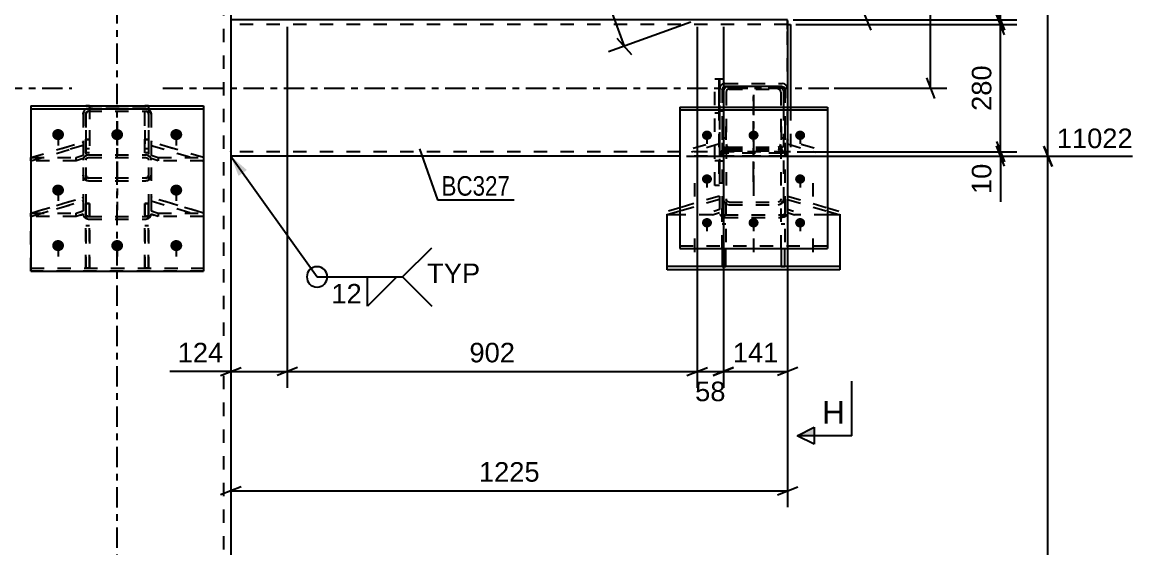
# Model space of a CAD drawing. Header units: millimetres. Extents: x -365 to 476, y -61 to 533.
# Drawn here: x -267.1 to -103.7, y 162.9 to 240 of the extents above; entities that cross this region are included whole.
import ezdxf

# ---------------------------------------------------------------- set-up
doc = ezdxf.new("R2010")
doc.units = ezdxf.units.MM
doc.linetypes.add('DXK_LINE_DOT2', pattern=[3.9198, 1.9599, -1.9599])
doc.linetypes.add('DXK_LINE_DOT3', pattern=[5.9187, 2.979, -0.9799, 0.9799, -0.9799])
doc.styles.add('Arial', font='arial.ttf', dxfattribs={"height": 0.2})
doc.styles.add('Arial Narrow', font='ARIALN.TTF', dxfattribs={"height": 0.2})

# ---------------------------------------------------------------- blocks, each defined once
blk = doc.blocks.new('Part-284858020-14437 - 14428')
at = {"color": 2, "linetype": 'Continuous'}
for p, q in [((-163.79, 230.52), (-163.48, 230.58)), ((-163.48, 230.58), (-156.28, 230.58)), ((-156.28, 230.58), (-155.97, 230.52)), ((-164.28, 229.73), (-164.22, 230.06)), ((-155.54, 230.06), (-155.48, 229.73)), ((-155.48, 229.73), (-155.48, 227.51))]:
    blk.add_line(p, q, dxfattribs=at)
at = {"color": 7, "linetype": 'DXK_LINE_DOT2'}
for p, q in [((-164.28, 229.73), (-164.28, 213.94)), ((-163.85, 229.89), (-163.88, 229.73)), ((-163.88, 229.73), (-163.88, 213.94)), ((-163.76, 230.03), (-163.85, 229.89)), ((-163.63, 230.12), (-163.76, 230.03)), ((-163.48, 230.16), (-163.63, 230.12)), ((-163.48, 230.16), (-156.28, 230.16)), ((-156.13, 230.12), (-156.28, 230.16)), ((-156, 230.03), (-156.13, 230.12)), ((-155.91, 229.89), (-156, 230.03)), ((-155.88, 229.73), (-155.91, 229.89)), ((-155.88, 229.73), (-155.88, 213.94)), ((-155.48, 227.51), (-155.48, 213.94)), ((-164.22, 221.74), (-164.28, 222.07)), ((-164.22, 221), (-164.28, 220.71)), ((-164.05, 221.24), (-164.22, 221)), ((-163.79, 221.4), (-164.05, 221.24)), ((-163.88, 222.07), (-163.85, 221.91)), ((-163.88, 220.71), (-163.85, 220.85)), ((-163.85, 221.91), (-163.76, 221.77)), ((-163.85, 220.85), (-163.76, 220.98)), ((-163.48, 221.46), (-163.79, 221.4)), ((-163.48, 221.22), (-163.79, 221.28)), ((-163.76, 221.77), (-163.63, 221.68)), ((-163.76, 220.98), (-163.63, 221.06)), ((-163.63, 221.68), (-163.48, 221.64)), ((-163.63, 221.06), (-163.48, 221.09)), ((-163.48, 221.64), (-156.28, 221.64)), ((-163.48, 221.46), (-156.28, 221.46)), ((-163.48, 221.22), (-156.28, 221.22)), ((-163.48, 221.09), (-156.28, 221.09)), ((-156.28, 221.64), (-156.13, 221.68)), ((-155.97, 221.4), (-156.28, 221.46)), ((-155.97, 221.28), (-156.28, 221.22)), ((-156.28, 221.09), (-156.13, 221.06)), ((-156.13, 221.68), (-156, 221.77)), ((-156.13, 221.06), (-156, 220.98)), ((-156, 221.77), (-155.91, 221.91)), ((-156, 220.98), (-155.91, 220.85)), ((-155.71, 221.24), (-155.97, 221.4)), ((-155.91, 221.91), (-155.88, 222.07)), ((-155.91, 220.85), (-155.88, 220.71)), ((-155.54, 221), (-155.71, 221.24)), ((-155.48, 222.07), (-155.54, 221.74)), ((-155.48, 220.71), (-155.54, 221)), ((-164.28, 213.94), (-164.22, 213.66)), ((-164.22, 213.66), (-164.05, 213.41)), ((-164.05, 213.41), (-163.79, 213.25)), ((-163.85, 213.8), (-163.88, 213.94)), ((-163.76, 213.68), (-163.85, 213.8)), ((-163.79, 213.25), (-163.48, 213.19)), ((-163.63, 213.6), (-163.76, 213.68)), ((-163.48, 213.57), (-163.63, 213.6)), ((-163.48, 213.57), (-156.28, 213.57)), ((-163.48, 213.19), (-156.28, 213.19)), ((-156.13, 213.6), (-156.28, 213.57)), ((-156.28, 213.19), (-155.97, 213.25)), ((-156, 213.68), (-156.13, 213.6)), ((-155.91, 213.8), (-156, 213.68)), ((-155.97, 213.25), (-155.71, 213.41)), ((-155.88, 213.94), (-155.91, 213.8)), ((-155.71, 213.41), (-155.54, 213.66)), ((-155.54, 213.66), (-155.48, 213.94))]:
    blk.add_line(p, q, dxfattribs=at)
at = {"color": 7, "linetype": 'DXK_LINE_DOT3'}
blk.add_line((-159.88, 229.32), (-159.88, 213.91), dxfattribs=at)
at = {"color": 2, "linetype": 'Continuous'}
for centre, start, end in [((-163.45, 229.76), 114.32, 159.2417), ((-156.32, 229.76), 20.7583, 65.68)]:
    blk.add_arc(centre, 0.827, start, end, dxfattribs=at)
at = {"color": 7, "linetype": 'DXK_LINE_DOT2'}
for centre, start, end in [((-163.45, 222.04), 200.7583, 245.68), ((-156.32, 222.04), 294.32, 339.2417)]:
    blk.add_arc(centre, 0.827, start, end, dxfattribs=at)
blk = doc.blocks.new('Part-284858020-14430 - 14428')
at = {"color": 2, "linetype": 'Continuous'}
for p, q in [((-154.88, 240.3), (-236.54, 240.3)), ((-236.54, 240.3), (-236.54, 220.3)), ((-154.88, 238.97), (-154.88, 240.3)), ((-154.88, 238.97), (-154.88, 227.51)), ((-170.71, 220.3), (-236.54, 220.3))]:
    blk.add_line(p, q, dxfattribs=at)
at = {"color": 7, "linetype": 'DXK_LINE_DOT2'}
for p, q in [((-154.88, 239.63), (-236.54, 239.63)), ((-154.88, 240.2), (-154.88, 238.97)), ((-154.88, 227.51), (-154.88, 220.3)), ((-236.54, 220.97), (-236.54, 221.02)), ((-154.88, 220.97), (-236.54, 220.97)), ((-154.88, 220.97), (-154.88, 221.02)), ((-154.88, 220.3), (-170.71, 220.3))]:
    blk.add_line(p, q, dxfattribs=at)
at = {"color": 7, "linetype": 'DXK_LINE_DOT3'}
blk.add_line((-246.54, 230.3), (-144.88, 230.3), dxfattribs=at)
blk = doc.blocks.new('Part-284858020-14435 - 14428')
at = {"color": 7, "linetype": 'DXK_LINE_DOT2'}
for p, q in [((-257.72, 227.27), (-257.41, 227.33)), ((-249.01, 227.33), (-257.41, 227.33)), ((-249.01, 227.33), (-248.71, 227.27)), ((-258.21, 226.48), (-258.15, 226.81)), ((-258.21, 226.48), (-258.21, 211.85)), ((-257.78, 226.64), (-257.81, 226.48)), ((-257.81, 226.48), (-257.81, 211.85)), ((-257.69, 226.78), (-257.78, 226.64)), ((-257.57, 226.87), (-257.69, 226.78)), ((-257.41, 226.91), (-257.57, 226.87)), ((-257.41, 226.91), (-249.01, 226.91)), ((-248.86, 226.87), (-249.01, 226.91)), ((-248.73, 226.78), (-248.86, 226.87)), ((-248.64, 226.64), (-248.73, 226.78)), ((-248.61, 226.48), (-248.64, 226.64)), ((-248.61, 226.48), (-248.61, 211.85)), ((-248.27, 226.81), (-248.21, 226.48)), ((-248.21, 226.48), (-248.21, 211.85)), ((-258.15, 220.03), (-258.21, 219.74)), ((-257.98, 220.27), (-258.15, 220.03)), ((-257.72, 220.43), (-257.98, 220.27)), ((-257.81, 219.74), (-257.78, 219.88)), ((-257.78, 219.88), (-257.69, 220)), ((-257.41, 220.49), (-257.72, 220.43)), ((-257.69, 220), (-257.57, 220.09)), ((-257.57, 220.09), (-257.41, 220.11)), ((-257.41, 220.49), (-249.01, 220.49)), ((-257.41, 220.11), (-249.01, 220.11)), ((-248.71, 220.43), (-249.01, 220.49)), ((-249.01, 220.11), (-248.86, 220.09)), ((-248.86, 220.09), (-248.73, 220)), ((-248.73, 220), (-248.64, 219.88)), ((-248.45, 220.27), (-248.71, 220.43)), ((-248.64, 219.88), (-248.61, 219.74)), ((-248.27, 220.03), (-248.45, 220.27)), ((-248.21, 219.74), (-248.27, 220.03)), ((-258.15, 217.22), (-258.21, 217.54)), ((-257.81, 217.54), (-257.78, 217.38)), ((-257.78, 217.38), (-257.69, 217.24)), ((-248.73, 217.24), (-248.64, 217.38)), ((-248.64, 217.38), (-248.61, 217.54)), ((-248.21, 217.54), (-248.27, 217.22)), ((-257.41, 216.69), (-257.72, 216.75)), ((-257.69, 217.24), (-257.57, 217.15)), ((-257.57, 217.15), (-257.41, 217.12)), ((-257.41, 217.12), (-249.01, 217.12)), ((-257.41, 216.69), (-249.01, 216.69)), ((-249.01, 217.12), (-248.86, 217.15)), ((-248.71, 216.75), (-249.01, 216.69)), ((-248.86, 217.15), (-248.73, 217.24)), ((-258.21, 211.85), (-258.15, 211.56)), ((-258.15, 211.56), (-257.98, 211.31)), ((-257.98, 211.31), (-257.72, 211.15)), ((-257.78, 211.7), (-257.81, 211.85)), ((-257.69, 211.58), (-257.78, 211.7)), ((-257.72, 211.15), (-257.41, 211.09)), ((-257.57, 211.5), (-257.69, 211.58)), ((-257.41, 211.47), (-257.57, 211.5)), ((-257.41, 211.47), (-249.01, 211.47)), ((-257.41, 211.09), (-249.01, 211.09)), ((-248.86, 211.5), (-249.01, 211.47)), ((-249.01, 211.09), (-248.71, 211.15)), ((-248.73, 211.58), (-248.86, 211.5)), ((-248.64, 211.7), (-248.73, 211.58)), ((-248.71, 211.15), (-248.45, 211.31)), ((-248.61, 211.85), (-248.64, 211.7)), ((-248.45, 211.31), (-248.27, 211.56)), ((-248.27, 211.56), (-248.21, 211.85))]:
    blk.add_line(p, q, dxfattribs=at)
at = {"color": 7, "linetype": 'DXK_LINE_DOT3'}
blk.add_line((-253.21, 225.43), (-253.21, 212.37), dxfattribs=at)
at = {"color": 7, "linetype": 'DXK_LINE_DOT2'}
for centre, start, end in [((-257.38, 226.51), 114.32, 159.2417), ((-249.05, 226.51), 20.7583, 65.68), ((-257.38, 217.51), 200.7583, 245.68), ((-249.05, 217.51), 294.32, 339.2417)]:
    blk.add_arc(centre, 0.827, start, end, dxfattribs=at)
blk = doc.blocks.new('Part-284858020-14448 - 14428')
at = {"color": 7, "linetype": 'DXK_LINE_DOT2'}
for p, q in [((-164.08, 230.97), (-164.39, 230.91)), ((-164.36, 230.42), (-164.23, 230.51)), ((-164.23, 230.51), (-164.08, 230.55)), ((-164.08, 230.97), (-155.68, 230.97)), ((-155.68, 230.55), (-164.08, 230.55)), ((-155.37, 230.91), (-155.68, 230.97)), ((-155.68, 230.55), (-155.53, 230.51)), ((-155.53, 230.51), (-155.4, 230.42)), ((-164.82, 230.45), (-164.88, 230.12)), ((-164.88, 230.12), (-164.88, 212.1)), ((-164.48, 230.12), (-164.45, 230.28)), ((-164.48, 230.12), (-164.48, 212.1)), ((-164.45, 230.28), (-164.36, 230.42)), ((-155.4, 230.42), (-155.31, 230.28)), ((-155.31, 230.28), (-155.28, 230.12)), ((-155.28, 230.12), (-155.28, 212.1)), ((-154.88, 230.12), (-154.94, 230.45)), ((-154.88, 230.12), (-154.88, 212.1)), ((-164.88, 221.18), (-164.82, 220.86)), ((-164.45, 221.02), (-164.48, 221.18)), ((-164.36, 220.88), (-164.45, 221.02)), ((-164.23, 220.79), (-164.36, 220.88)), ((-164.08, 220.76), (-164.23, 220.79)), ((-155.68, 220.76), (-164.08, 220.76)), ((-155.68, 220.76), (-155.53, 220.79)), ((-155.53, 220.79), (-155.48, 220.82)), ((-155.48, 220.82), (-155.4, 220.88)), ((-155.31, 221.02), (-155.4, 220.88)), ((-155.28, 221.18), (-155.31, 221.02)), ((-154.94, 220.86), (-154.88, 221.18)), ((-164.39, 220.4), (-164.08, 220.33)), ((-155.68, 220.33), (-164.08, 220.33)), ((-155.68, 220.33), (-155.37, 220.4)), ((-164.65, 211.54), (-164.82, 211.78)), ((-164.39, 211.37), (-164.65, 211.54)), ((-164.08, 211.31), (-164.39, 211.37)), ((-164.36, 211.8), (-164.23, 211.72)), ((-164.23, 211.72), (-164.08, 211.69)), ((-164.08, 211.69), (-155.68, 211.69)), ((-164.08, 211.31), (-155.68, 211.31)), ((-155.68, 211.69), (-155.53, 211.72)), ((-155.37, 211.37), (-155.68, 211.31)), ((-155.53, 211.72), (-155.4, 211.8)), ((-155.11, 211.54), (-155.37, 211.37)), ((-154.94, 211.78), (-155.11, 211.54))]:
    blk.add_line(p, q, dxfattribs=at)
at = {"color": 7, "linetype": 'DXK_LINE_DOT3'}
blk.add_line((-159.88, 216.57), (-159.88, 229.07), dxfattribs=at)
at = {"color": 7, "linetype": 'DXK_LINE_DOT2'}
for centre, start, end in [((-164.05, 230.15), 114.32, 159.2417), ((-155.72, 230.15), 20.7583, 65.68), ((-164.05, 221.15), 200.7583, 245.68), ((-155.72, 221.15), 294.32, 339.2417)]:
    blk.add_arc(centre, 0.827, start, end, dxfattribs=at)
blk = doc.blocks.new('Part-284858020-14451 - 14428')
at = {"color": 2, "linetype": 'Continuous'}
for p, q in [((-170.71, 227.51), (-149.05, 227.51)), ((-170.71, 227.51), (-170.71, 206.78)), ((-149.05, 227.51), (-149.05, 206.78)), ((-170.71, 227.14), (-149.05, 227.14)), ((-170.71, 206.78), (-149.05, 206.78))]:
    blk.add_line(p, q, dxfattribs=at)
at = {"color": 7, "linetype": 'DXK_LINE_DOT2'}
blk.add_line((-170.71, 207.15), (-149.05, 207.15), dxfattribs=at)
blk = doc.blocks.new('Part-284858020-14452 - 14428')
at = {"color": 2, "linetype": 'Continuous'}
for p, q in [((-172.55, 203.65), (-172.55, 211.8)), ((-147.21, 211.8), (-147.21, 203.65)), ((-147.21, 204.11), (-172.55, 204.11)), ((-147.21, 203.65), (-172.55, 203.65))]:
    blk.add_line(p, q, dxfattribs=at)
blk = doc.blocks.new('Part-284858020-14454 - 14428')
at = {"color": 7, "linetype": 'DXK_LINE_DOT2'}
for p, q in [((-257.41, 227.33), (-257.72, 227.27)), ((-257.41, 227.33), (-249.01, 227.33)), ((-248.71, 227.27), (-249.01, 227.33)), ((-258.15, 226.81), (-258.21, 226.48)), ((-258.21, 226.48), (-258.21, 212.1)), ((-257.81, 226.48), (-257.78, 226.64)), ((-257.81, 226.48), (-257.81, 212.1)), ((-257.78, 226.64), (-257.69, 226.78)), ((-257.69, 226.78), (-257.57, 226.87)), ((-257.57, 226.87), (-257.41, 226.91)), ((-257.41, 226.91), (-249.01, 226.91)), ((-249.01, 226.91), (-248.86, 226.87)), ((-248.86, 226.87), (-248.73, 226.78)), ((-248.73, 226.78), (-248.64, 226.64)), ((-248.64, 226.64), (-248.61, 226.48)), ((-248.61, 226.48), (-248.61, 212.1)), ((-248.21, 226.48), (-248.27, 226.81)), ((-248.21, 226.48), (-248.21, 212.1)), ((-258.21, 217.54), (-258.15, 217.22)), ((-257.78, 217.38), (-257.81, 217.54)), ((-257.69, 217.24), (-257.78, 217.38)), ((-248.64, 217.38), (-248.73, 217.24)), ((-248.61, 217.54), (-248.64, 217.38)), ((-248.27, 217.22), (-248.21, 217.54)), ((-257.72, 216.75), (-257.41, 216.69)), ((-257.57, 217.15), (-257.69, 217.24)), ((-257.41, 217.12), (-257.57, 217.15)), ((-257.41, 217.12), (-249.01, 217.12)), ((-257.41, 216.69), (-249.01, 216.69)), ((-248.86, 217.15), (-249.01, 217.12)), ((-249.01, 216.69), (-248.71, 216.75)), ((-248.73, 217.24), (-248.86, 217.15))]:
    blk.add_line(p, q, dxfattribs=at)
at = {"color": 7, "linetype": 'DXK_LINE_DOT3'}
blk.add_line((-253.21, 216.57), (-253.21, 225.43), dxfattribs=at)
at = {"color": 7, "linetype": 'DXK_LINE_DOT2'}
for centre, start, end in [((-257.38, 226.51), 114.32, 159.2417), ((-249.05, 226.51), 20.7583, 65.68), ((-257.38, 217.51), 200.7583, 245.68), ((-249.05, 217.51), 294.32, 339.2417)]:
    blk.add_arc(centre, 0.827, start, end, dxfattribs=at)
blk = doc.blocks.new('Part-284858020-14457 - 14428')
at = {"color": 2, "linetype": 'Continuous'}
for p, q in [((-265.88, 227.7), (-240.55, 227.7)), ((-265.88, 227.7), (-265.88, 203.43)), ((-265.88, 227.24), (-240.55, 227.24)), ((-240.55, 227.7), (-240.55, 203.43)), ((-265.88, 203.43), (-240.55, 203.43))]:
    blk.add_line(p, q, dxfattribs=at)
at = {"color": 7, "linetype": 'DXK_LINE_DOT2'}
blk.add_line((-265.88, 203.89), (-240.55, 203.89), dxfattribs=at)
blk = doc.blocks.new('Part-284858020-14458 - 14428')
at = {"color": 7, "linetype": 'DXK_LINE_DOT2'}
for p, q in [((-265.88, 203.43), (-265.88, 209.93)), ((-240.55, 209.93), (-240.55, 203.43)), ((-265.88, 203.89), (-240.55, 203.89)), ((-240.55, 203.43), (-265.88, 203.43))]:
    blk.add_line(p, q, dxfattribs=at)
blk = doc.blocks.new('Part-284858020-14463 - 14428')
at = {"color": 7, "linetype": 'DXK_LINE_DOT2'}
for p, q in [((-165.55, 216.03), (-165.55, 231.68)), ((-165.55, 231.68), (-164.88, 231.68)), ((-164.88, 231.68), (-164.88, 216.03)), ((-165.55, 226.68), (-164.88, 226.68)), ((-164.88, 219.62), (-165.55, 219.62)), ((-164.88, 216.03), (-165.55, 216.03))]:
    blk.add_line(p, q, dxfattribs=at)
blk = doc.blocks.new('Part-284858020-14464 - 14428')
at = {"color": 2, "linetype": 'Continuous'}
for p, q in [((-164.95, 231.68), (-164.28, 231.68)), ((-164.95, 231.68), (-164.95, 227.51)), ((-164.28, 231.68), (-164.28, 227.51))]:
    blk.add_line(p, q, dxfattribs=at)
at = {"color": 7, "linetype": 'DXK_LINE_DOT2'}
for p, q in [((-164.95, 227.51), (-164.95, 216.34)), ((-164.28, 227.51), (-164.28, 216.34)), ((-164.95, 226.99), (-164.28, 226.99)), ((-164.95, 219.62), (-164.28, 219.62)), ((-164.28, 216.34), (-164.95, 216.34))]:
    blk.add_line(p, q, dxfattribs=at)
blk = doc.blocks.new('Part-284858020-14466 - 14428')
at = {"color": 2, "linetype": 'Continuous'}
for p, q in [((-301.54, 240.3), (-300.54, 240.3)), ((-293.54, 240.3), (-269.88, 240.3)), ((-301.54, 220.3), (-300.54, 220.3)), ((-293.54, 220.3), (-269.88, 220.3))]:
    blk.add_line(p, q, dxfattribs=at)
at = {"color": 7, "linetype": 'DXK_LINE_DOT2'}
for p, q in [((-301.54, 240.3), (-301.54, 220.3)), ((-300.54, 240.3), (-293.54, 240.3)), ((-269.88, 220.3), (-269.88, 240.3)), ((-269.88, 240.3), (-269.88, 240.3)), ((-269.88, 240.3), (-269.88, 240.3)), ((-301.54, 239.63), (-269.88, 239.63)), ((-301.54, 220.97), (-269.88, 220.97)), ((-300.54, 220.3), (-293.54, 220.3)), ((-269.88, 220.3), (-269.88, 220.3)), ((-269.88, 220.3), (-269.88, 220.3))]:
    blk.add_line(p, q, dxfattribs=at)
at = {"color": 7, "linetype": 'DXK_LINE_DOT3'}
blk.add_line((-311.54, 230.3), (-259.88, 230.3), dxfattribs=at)
blk = doc.blocks.new('Part-284858020-14497 - 14428')
at = {"color": 2, "linetype": 'Continuous'}
for p, q in [((-154.88, 239.63), (-154.48, 239.63)), ((-154.48, 239.63), (-154.48, 227.51))]:
    blk.add_line(p, q, dxfattribs=at)
at = {"color": 7, "linetype": 'DXK_LINE_DOT2'}
for p, q in [((-154.88, 220.97), (-154.88, 239.63)), ((-154.48, 227.51), (-154.48, 220.97)), ((-154.48, 220.97), (-154.88, 220.97))]:
    blk.add_line(p, q, dxfattribs=at)
blk = doc.blocks.new('Part-284858020-14499 - 14428')
at = {"color": 7, "linetype": 'DXK_LINE_DOT3'}
blk.add_line((-253.21, 109.57), (-253.21, 464.61), dxfattribs=at)
at = {"color": 7, "linetype": 'DXK_LINE_DOT2'}
blk.add_line((-237.61, 454.61), (-237.61, 109.57), dxfattribs=at)
at = {"color": 2, "linetype": 'Continuous'}
blk.add_line((-236.55, 454.61), (-236.55, 109.57), dxfattribs=at)
blk = doc.blocks.new('Part-284858020-14500 - 14428')
at = {"color": 7, "linetype": 'DXK_LINE_DOT2'}
for p, q in [((-164.88, 214.47), (-170.71, 212.74)), ((-164.88, 214.47), (-164.88, 212.03)), ((-164.88, 213.97), (-170.71, 212.24)), ((-165.73, 212.24), (-164.88, 212.53)), ((-165.88, 211.69), (-170.71, 211.69)), ((-165.88, 211.69), (-164.88, 212.03)), ((-165.88, 211.69), (-165.88, 211.8))]:
    blk.add_line(p, q, dxfattribs=at)
at = {"color": 2, "linetype": 'Continuous'}
for p, q in [((-170.71, 212.74), (-172.37, 212.24)), ((-170.71, 212.24), (-172.55, 211.69)), ((-172.55, 211.69), (-172.55, 211.8)), ((-170.71, 211.69), (-172.55, 211.69))]:
    blk.add_line(p, q, dxfattribs=at)
blk = doc.blocks.new('Part-284858020-14501 - 14428')
at = {"color": 7, "linetype": 'DXK_LINE_DOT2'}
for p, q in [((-168.75, 221.47), (-164.88, 222.62)), ((-164.88, 222.62), (-164.88, 220.9)), ((-164.88, 222.11), (-168.97, 220.9))]:
    blk.add_line(p, q, dxfattribs=at)
blk = doc.blocks.new('Part-284858020-14502 - 14428')
at = {"color": 7, "linetype": 'DXK_LINE_DOT2'}
for p, q in [((-154.88, 212.03), (-154.88, 214.47)), ((-154.88, 214.47), (-149.05, 212.74)), ((-154.88, 213.97), (-149.05, 212.24)), ((-154.88, 212.53), (-154.03, 212.24)), ((-154.88, 212.03), (-153.88, 211.69)), ((-153.88, 211.69), (-153.88, 211.8)), ((-149.05, 211.69), (-153.88, 211.69))]:
    blk.add_line(p, q, dxfattribs=at)
at = {"color": 2, "linetype": 'Continuous'}
for p, q in [((-149.05, 212.74), (-147.39, 212.24)), ((-149.05, 212.24), (-147.21, 211.69)), ((-147.21, 211.69), (-149.05, 211.69)), ((-147.21, 211.69), (-147.21, 211.8))]:
    blk.add_line(p, q, dxfattribs=at)
blk = doc.blocks.new('Part-284858020-14503 - 14428')
at = {"color": 7, "linetype": 'DXK_LINE_DOT2'}
for p, q in [((-151.01, 221.47), (-154.88, 222.62)), ((-154.88, 222.62), (-154.88, 220.9)), ((-154.88, 222.11), (-150.79, 220.9))]:
    blk.add_line(p, q, dxfattribs=at)
blk = doc.blocks.new('Part-284858020-14504 - 14428')
at = {"color": 7, "linetype": 'DXK_LINE_DOT2'}
for p, q in [((-164.48, 206.78), (-164.48, 213.59)), ((-164.48, 213.59), (-163.95, 213.59)), ((-163.95, 213.59), (-163.95, 206.78)), ((-164.48, 211.66), (-163.95, 211.66)), ((-164.48, 210.38), (-163.95, 210.38))]:
    blk.add_line(p, q, dxfattribs=at)
at = {"color": 2, "linetype": 'Continuous'}
for p, q in [((-164.48, 206.78), (-164.48, 204.11)), ((-163.95, 204.11), (-163.95, 206.78)), ((-164.48, 204.11), (-163.95, 204.11))]:
    blk.add_line(p, q, dxfattribs=at)
blk = doc.blocks.new('Part-284858020-14505 - 14428')
at = {"color": 7, "linetype": 'DXK_LINE_DOT2'}
for p, q in [((-155.81, 206.78), (-155.81, 213.59)), ((-155.81, 213.59), (-155.28, 213.59)), ((-155.28, 213.59), (-155.28, 206.78)), ((-155.81, 211.66), (-155.28, 211.66)), ((-155.81, 210.38), (-155.28, 210.38))]:
    blk.add_line(p, q, dxfattribs=at)
at = {"color": 2, "linetype": 'Continuous'}
for p, q in [((-155.81, 206.78), (-155.81, 204.11)), ((-155.28, 204.11), (-155.28, 206.78)), ((-155.81, 204.11), (-155.28, 204.11))]:
    blk.add_line(p, q, dxfattribs=at)
blk = doc.blocks.new('Part-284858020-14506 - 14428')
at = {"color": 7, "linetype": 'DXK_LINE_DOT2'}
for p, q in [((-164.48, 224.67), (-164.48, 221.89)), ((-163.95, 224.67), (-163.95, 221.89)), ((-164.48, 222.99), (-163.95, 222.99))]:
    blk.add_line(p, q, dxfattribs=at)
blk = doc.blocks.new('Part-284858020-14507 - 14428')
at = {"color": 7, "linetype": 'DXK_LINE_DOT2'}
for p, q in [((-155.81, 224.67), (-155.81, 221.89)), ((-155.28, 224.67), (-155.28, 221.89)), ((-155.81, 222.99), (-155.28, 222.99))]:
    blk.add_line(p, q, dxfattribs=at)
blk = doc.blocks.new('Part-284858020-14524 - 14428')
at = {"color": 7, "linetype": 'DXK_LINE_DOT2'}
for p, q in [((-264.97, 212.24), (-258.21, 214.25)), ((-258.21, 214.25), (-258.21, 211.81)), ((-265.19, 211.67), (-258.21, 213.75)), ((-258.61, 211.67), (-258.21, 211.81)), ((-258.42, 212.24), (-258.21, 212.31))]:
    blk.add_line(p, q, dxfattribs=at)
blk = doc.blocks.new('Part-284858020-14525 - 14428')
at = {"color": 7, "linetype": 'DXK_LINE_DOT2'}
for p, q in [((-261.34, 221.46), (-258.21, 222.39)), ((-258.21, 222.39), (-258.21, 220.9)), ((-258.21, 221.89), (-261.56, 220.9))]:
    blk.add_line(p, q, dxfattribs=at)
blk = doc.blocks.new('Part-284858020-14526 - 14428')
at = {"color": 7, "linetype": 'DXK_LINE_DOT2'}
for p, q in [((-248.21, 214.25), (-248.21, 211.81)), ((-241.46, 212.24), (-248.21, 214.25)), ((-248.21, 213.75), (-241.23, 211.67)), ((-248.21, 212.31), (-248, 212.24)), ((-248.21, 211.81), (-247.81, 211.67))]:
    blk.add_line(p, q, dxfattribs=at)
blk = doc.blocks.new('Part-284858020-14527 - 14428')
at = {"color": 7, "linetype": 'DXK_LINE_DOT2'}
for p, q in [((-245.08, 221.46), (-248.21, 222.39)), ((-248.21, 222.39), (-248.21, 220.9)), ((-248.21, 221.89), (-244.86, 220.9))]:
    blk.add_line(p, q, dxfattribs=at)
blk = doc.blocks.new('Part-284858020-14528 - 14428')
at = {"color": 7, "linetype": 'DXK_LINE_DOT2'}
for p, q in [((-257.81, 203.89), (-257.81, 213.37)), ((-257.81, 213.37), (-257.28, 213.37)), ((-257.28, 213.37), (-257.28, 203.89)), ((-257.81, 211.44), (-257.28, 211.44)), ((-257.28, 203.89), (-257.81, 203.89))]:
    blk.add_line(p, q, dxfattribs=at)
blk = doc.blocks.new('Part-284858020-14529 - 14428')
at = {"color": 7, "linetype": 'DXK_LINE_DOT2'}
for p, q in [((-249.15, 203.89), (-249.15, 213.37)), ((-249.15, 213.37), (-248.61, 213.37)), ((-248.61, 213.37), (-248.61, 203.89)), ((-249.15, 211.44), (-248.61, 211.44)), ((-248.61, 203.89), (-249.15, 203.89))]:
    blk.add_line(p, q, dxfattribs=at)
blk = doc.blocks.new('Part-284858020-14530 - 14428')
at = {"color": 7, "linetype": 'DXK_LINE_DOT2'}
for p, q in [((-257.81, 224.11), (-257.81, 221.89)), ((-257.28, 224.11), (-257.28, 221.89)), ((-257.28, 222.77), (-257.81, 222.77))]:
    blk.add_line(p, q, dxfattribs=at)
blk = doc.blocks.new('Part-284858020-14531 - 14428')
at = {"color": 7, "linetype": 'DXK_LINE_DOT2'}
for p, q in [((-249.15, 224.11), (-249.15, 221.89)), ((-248.61, 224.11), (-248.61, 221.89)), ((-248.61, 222.77), (-249.15, 222.77))]:
    blk.add_line(p, q, dxfattribs=at)
blk = doc.blocks.new('Part-284858020-14532 - 14428')
at = {"color": 7, "linetype": 'DXK_LINE_DOT2'}
for p, q in [((-265.88, 220.11), (-258.21, 222.39)), ((-258.21, 222.39), (-258.21, 219.96)), ((-265.88, 219.61), (-258.21, 221.89)), ((-265.88, 219.61), (-265.88, 220.11)), ((-265.88, 220.11), (-259.21, 220.11)), ((-259.21, 219.61), (-265.88, 219.61)), ((-259.21, 220.11), (-258.21, 220.46)), ((-259.21, 219.61), (-259.21, 220.11)), ((-258.21, 219.96), (-259.21, 219.61))]:
    blk.add_line(p, q, dxfattribs=at)
blk = doc.blocks.new('Part-284858020-14533 - 14428')
at = {"color": 7, "linetype": 'DXK_LINE_DOT2'}
for p, q in [((-265.88, 211.97), (-258.21, 214.25)), ((-258.21, 214.25), (-258.21, 211.81)), ((-265.88, 211.47), (-258.21, 213.75)), ((-265.88, 211.47), (-265.88, 211.97)), ((-265.88, 211.97), (-259.21, 211.97)), ((-259.21, 211.47), (-265.88, 211.47)), ((-259.21, 211.97), (-258.21, 212.31)), ((-259.21, 211.47), (-259.21, 211.97)), ((-258.21, 211.81), (-259.21, 211.47))]:
    blk.add_line(p, q, dxfattribs=at)
blk = doc.blocks.new('Part-284858020-14534 - 14428')
at = {"color": 7, "linetype": 'DXK_LINE_DOT2'}
for p, q in [((-248.21, 222.39), (-248.21, 219.96)), ((-240.55, 220.11), (-248.21, 222.39)), ((-248.21, 221.89), (-240.55, 219.61)), ((-248.21, 220.46), (-247.21, 220.11)), ((-247.21, 219.61), (-248.21, 219.96)), ((-247.21, 220.11), (-240.55, 220.11)), ((-247.21, 220.11), (-247.21, 219.61)), ((-240.55, 219.61), (-247.21, 219.61)), ((-240.55, 220.11), (-240.55, 219.61))]:
    blk.add_line(p, q, dxfattribs=at)
blk = doc.blocks.new('Part-284858020-14535 - 14428')
at = {"color": 7, "linetype": 'DXK_LINE_DOT2'}
for p, q in [((-248.21, 214.25), (-248.21, 211.81)), ((-240.55, 211.97), (-248.21, 214.25)), ((-248.21, 213.75), (-240.55, 211.47)), ((-248.21, 212.31), (-247.21, 211.97)), ((-247.21, 211.47), (-248.21, 211.81)), ((-247.21, 211.97), (-240.55, 211.97)), ((-247.21, 211.97), (-247.21, 211.47)), ((-240.55, 211.47), (-247.21, 211.47)), ((-240.55, 211.97), (-240.55, 211.47))]:
    blk.add_line(p, q, dxfattribs=at)
blk = doc.blocks.new('Part-284858020-14536 - 14428')
at = {"color": 2, "linetype": 'Continuous'}
blk.add_line((-257.28, 227.69), (-257.81, 227.69), dxfattribs=at)
at = {"color": 7, "linetype": 'DXK_LINE_DOT2'}
for p, q in [((-257.81, 220.83), (-257.81, 227.69)), ((-257.28, 227.69), (-257.28, 220.83)), ((-257.81, 222.77), (-257.28, 222.77)), ((-257.81, 221.43), (-257.28, 221.43)), ((-257.28, 220.83), (-257.81, 220.83))]:
    blk.add_line(p, q, dxfattribs=at)
blk = doc.blocks.new('Part-284858020-14537 - 14428')
at = {"color": 2, "linetype": 'Continuous'}
blk.add_line((-248.61, 227.69), (-249.15, 227.69), dxfattribs=at)
at = {"color": 7, "linetype": 'DXK_LINE_DOT2'}
for p, q in [((-249.15, 220.83), (-249.15, 227.69)), ((-248.61, 227.69), (-248.61, 220.83)), ((-249.15, 222.77), (-248.61, 222.77)), ((-249.15, 221.43), (-248.61, 221.43)), ((-248.61, 220.83), (-249.15, 220.83))]:
    blk.add_line(p, q, dxfattribs=at)
blk = doc.blocks.new('Part-284858020-14538 - 14428')
at = {"color": 7, "linetype": 'DXK_LINE_DOT2'}
for p, q in [((-257.81, 213.37), (-257.81, 203.89)), ((-257.28, 213.37), (-257.81, 213.37)), ((-257.28, 203.89), (-257.28, 213.37)), ((-257.81, 211.44), (-257.28, 211.44)), ((-257.81, 210.15), (-257.28, 210.15)), ((-257.28, 203.89), (-257.81, 203.89))]:
    blk.add_line(p, q, dxfattribs=at)
blk = doc.blocks.new('Part-284858020-14539 - 14428')
at = {"color": 7, "linetype": 'DXK_LINE_DOT2'}
for p, q in [((-249.15, 213.37), (-249.15, 203.89)), ((-248.61, 213.37), (-249.15, 213.37)), ((-248.61, 203.89), (-248.61, 213.37)), ((-249.15, 211.44), (-248.61, 211.44)), ((-249.15, 210.15), (-248.61, 210.15)), ((-248.61, 203.89), (-249.15, 203.89))]:
    blk.add_line(p, q, dxfattribs=at)
blk = doc.blocks.new('Bolt-284858020-14544 - 14428')
at = {"linetype": 'Continuous'}
for points in [[(-166.71, 224.07), (-166.56, 224.06), (-166.42, 224.01), (-166.28, 223.94), (-166.17, 223.84), (-166.08, 223.73), (-166.02, 223.6), (-165.98, 223.46), (-165.98, 223.31), (-166.02, 223.17), (-166.08, 223.04), (-166.17, 222.92), (-166.28, 222.83), (-166.42, 222.75), (-166.56, 222.71), (-166.71, 222.69), (-166.87, 222.71), (-167.01, 222.75), (-167.14, 222.83), (-167.26, 222.92), (-167.35, 223.04), (-167.41, 223.17), (-167.44, 223.31), (-167.44, 223.46), (-167.41, 223.6), (-167.35, 223.73), (-167.26, 223.84), (-167.14, 223.94), (-167.01, 224.01), (-166.87, 224.06)], [(-159.88, 224.07), (-159.73, 224.06), (-159.58, 224.01), (-159.45, 223.94), (-159.34, 223.84), (-159.25, 223.73), (-159.18, 223.6), (-159.15, 223.46), (-159.15, 223.31), (-159.18, 223.17), (-159.25, 223.04), (-159.34, 222.92), (-159.45, 222.83), (-159.58, 222.75), (-159.73, 222.71), (-159.88, 222.69), (-160.03, 222.71), (-160.18, 222.75), (-160.31, 222.83), (-160.43, 222.92), (-160.52, 223.04), (-160.58, 223.17), (-160.61, 223.31), (-160.61, 223.46), (-160.58, 223.6), (-160.52, 223.73), (-160.43, 223.84), (-160.31, 223.94), (-160.18, 224.01), (-160.03, 224.06)], [(-153.05, 224.07), (-152.89, 224.06), (-152.75, 224.01), (-152.62, 223.94), (-152.5, 223.84), (-152.41, 223.73), (-152.35, 223.6), (-152.32, 223.46), (-152.32, 223.31), (-152.35, 223.17), (-152.41, 223.04), (-152.5, 222.92), (-152.62, 222.83), (-152.75, 222.75), (-152.89, 222.71), (-153.05, 222.69), (-153.2, 222.71), (-153.35, 222.75), (-153.48, 222.83), (-153.59, 222.92), (-153.68, 223.04), (-153.74, 223.17), (-153.78, 223.31), (-153.78, 223.46), (-153.74, 223.6), (-153.68, 223.73), (-153.59, 223.84), (-153.48, 223.94), (-153.35, 224.01), (-153.2, 224.06)], [(-166.71, 217.65), (-166.56, 217.64), (-166.42, 217.59), (-166.28, 217.52), (-166.17, 217.42), (-166.08, 217.31), (-166.02, 217.18), (-165.98, 217.03), (-165.98, 216.89), (-166.02, 216.75), (-166.08, 216.62), (-166.17, 216.5), (-166.28, 216.4), (-166.42, 216.33), (-166.56, 216.29), (-166.71, 216.27), (-166.87, 216.29), (-167.01, 216.33), (-167.14, 216.4), (-167.26, 216.5), (-167.35, 216.62), (-167.41, 216.75), (-167.44, 216.89), (-167.44, 217.03), (-167.41, 217.18), (-167.35, 217.31), (-167.26, 217.42), (-167.14, 217.52), (-167.01, 217.59), (-166.87, 217.64)], [(-153.05, 217.65), (-152.89, 217.64), (-152.75, 217.59), (-152.62, 217.52), (-152.5, 217.42), (-152.41, 217.31), (-152.35, 217.18), (-152.32, 217.03), (-152.32, 216.89), (-152.35, 216.75), (-152.41, 216.62), (-152.5, 216.5), (-152.62, 216.4), (-152.75, 216.33), (-152.89, 216.29), (-153.05, 216.27), (-153.2, 216.29), (-153.35, 216.33), (-153.48, 216.4), (-153.59, 216.5), (-153.68, 216.62), (-153.74, 216.75), (-153.78, 216.89), (-153.78, 217.03), (-153.74, 217.18), (-153.68, 217.31), (-153.59, 217.42), (-153.48, 217.52), (-153.35, 217.59), (-153.2, 217.64)], [(-166.71, 211.23), (-166.56, 211.22), (-166.42, 211.17), (-166.28, 211.1), (-166.17, 211), (-166.08, 210.89), (-166.02, 210.75), (-165.98, 210.61), (-165.98, 210.47), (-166.02, 210.33), (-166.08, 210.2), (-166.17, 210.08), (-166.28, 209.98), (-166.42, 209.91), (-166.56, 209.87), (-166.71, 209.85), (-166.87, 209.87), (-167.01, 209.91), (-167.14, 209.98), (-167.26, 210.08), (-167.35, 210.2), (-167.41, 210.33), (-167.44, 210.47), (-167.44, 210.61), (-167.41, 210.75), (-167.35, 210.89), (-167.26, 211), (-167.14, 211.1), (-167.01, 211.17), (-166.87, 211.22)], [(-159.88, 211.23), (-159.73, 211.22), (-159.58, 211.17), (-159.45, 211.1), (-159.34, 211), (-159.25, 210.89), (-159.18, 210.75), (-159.15, 210.61), (-159.15, 210.47), (-159.18, 210.33), (-159.25, 210.2), (-159.34, 210.08), (-159.45, 209.98), (-159.58, 209.91), (-159.73, 209.87), (-159.88, 209.85), (-160.03, 209.87), (-160.18, 209.91), (-160.31, 209.98), (-160.43, 210.08), (-160.52, 210.2), (-160.58, 210.33), (-160.61, 210.47), (-160.61, 210.61), (-160.58, 210.75), (-160.52, 210.89), (-160.43, 211), (-160.31, 211.1), (-160.18, 211.17), (-160.03, 211.22)], [(-153.05, 211.23), (-152.89, 211.22), (-152.75, 211.17), (-152.62, 211.1), (-152.5, 211), (-152.41, 210.89), (-152.35, 210.75), (-152.32, 210.61), (-152.32, 210.47), (-152.35, 210.33), (-152.41, 210.2), (-152.5, 210.08), (-152.62, 209.98), (-152.75, 209.91), (-152.89, 209.87), (-153.05, 209.85), (-153.2, 209.87), (-153.35, 209.91), (-153.48, 209.98), (-153.59, 210.08), (-153.68, 210.2), (-153.74, 210.33), (-153.78, 210.47), (-153.78, 210.61), (-153.74, 210.75), (-153.68, 210.89), (-153.59, 211), (-153.48, 211.1), (-153.35, 211.17), (-153.2, 211.22)]]:
    blk.add_hatch(color=1, dxfattribs=at).paths.add_polyline_path(points)
at = {"color": 1, "linetype": 'Continuous'}
for p, q in [((-166.71, 224.04), (-166.71, 222.15)), ((-159.88, 224.04), (-159.88, 222.15)), ((-153.05, 224.04), (-153.05, 222.15)), ((-166.71, 217.62), (-166.71, 215.73)), ((-153.05, 217.62), (-153.05, 215.73)), ((-166.71, 211.2), (-166.71, 209.31)), ((-159.88, 211.2), (-159.88, 209.31)), ((-153.05, 211.2), (-153.05, 209.31))]:
    blk.add_line(p, q, dxfattribs=at)
blk = doc.blocks.new('Bolt-284858020-14545 - 14428')
at = {"color": 1, "linetype": 'DXK_LINE_DOT2'}
for p, q in [((-168.55, 216.36), (-168.55, 213.96)), ((-151.21, 216.36), (-151.21, 213.96)), ((-168.55, 208.21), (-168.55, 205.82)), ((-159.88, 208.21), (-159.88, 205.82)), ((-151.21, 208.21), (-151.21, 205.82))]:
    blk.add_line(p, q, dxfattribs=at)
blk = doc.blocks.new('Bolt-284858020-14548 - 14428')
at = {"linetype": 'Continuous'}
for points in [[(-261.88, 224.29), (-261.7, 224.28), (-261.53, 224.22), (-261.37, 224.14), (-261.23, 224.03), (-261.13, 223.89), (-261.05, 223.73), (-261.02, 223.57), (-261.02, 223.4), (-261.05, 223.23), (-261.13, 223.07), (-261.23, 222.94), (-261.37, 222.82), (-261.53, 222.74), (-261.7, 222.68), (-261.88, 222.67), (-262.06, 222.68), (-262.23, 222.74), (-262.39, 222.82), (-262.52, 222.94), (-262.63, 223.07), (-262.7, 223.23), (-262.74, 223.4), (-262.74, 223.57), (-262.7, 223.73), (-262.63, 223.89), (-262.52, 224.03), (-262.39, 224.14), (-262.23, 224.22), (-262.06, 224.28)], [(-253.21, 224.29), (-253.03, 224.28), (-252.86, 224.22), (-252.7, 224.14), (-252.57, 224.03), (-252.46, 223.89), (-252.39, 223.73), (-252.35, 223.57), (-252.35, 223.4), (-252.39, 223.23), (-252.46, 223.07), (-252.57, 222.94), (-252.7, 222.82), (-252.86, 222.74), (-253.03, 222.68), (-253.21, 222.67), (-253.39, 222.68), (-253.56, 222.74), (-253.72, 222.82), (-253.86, 222.94), (-253.96, 223.07), (-254.04, 223.23), (-254.07, 223.4), (-254.07, 223.57), (-254.04, 223.73), (-253.96, 223.89), (-253.86, 224.03), (-253.72, 224.14), (-253.56, 224.22), (-253.39, 224.28)], [(-244.55, 224.29), (-244.37, 224.28), (-244.19, 224.22), (-244.04, 224.14), (-243.9, 224.03), (-243.79, 223.89), (-243.72, 223.73), (-243.68, 223.57), (-243.68, 223.4), (-243.72, 223.23), (-243.79, 223.07), (-243.9, 222.94), (-244.04, 222.82), (-244.19, 222.74), (-244.37, 222.68), (-244.55, 222.67), (-244.73, 222.68), (-244.9, 222.74), (-245.05, 222.82), (-245.19, 222.94), (-245.3, 223.07), (-245.37, 223.23), (-245.41, 223.4), (-245.41, 223.57), (-245.37, 223.73), (-245.3, 223.89), (-245.19, 224.03), (-245.05, 224.14), (-244.9, 224.22), (-244.73, 224.28)], [(-261.88, 216.15), (-261.7, 216.13), (-261.53, 216.08), (-261.37, 216), (-261.23, 215.88), (-261.13, 215.74), (-261.05, 215.59), (-261.02, 215.42), (-261.02, 215.25), (-261.05, 215.08), (-261.13, 214.93), (-261.23, 214.79), (-261.37, 214.68), (-261.53, 214.59), (-261.7, 214.54), (-261.88, 214.52), (-262.06, 214.54), (-262.23, 214.59), (-262.39, 214.68), (-262.52, 214.79), (-262.63, 214.93), (-262.7, 215.08), (-262.74, 215.25), (-262.74, 215.42), (-262.7, 215.59), (-262.63, 215.74), (-262.52, 215.88), (-262.39, 216), (-262.23, 216.08), (-262.06, 216.13)], [(-244.55, 216.15), (-244.37, 216.13), (-244.19, 216.08), (-244.04, 216), (-243.9, 215.88), (-243.79, 215.74), (-243.72, 215.59), (-243.68, 215.42), (-243.68, 215.25), (-243.72, 215.08), (-243.79, 214.93), (-243.9, 214.79), (-244.04, 214.68), (-244.19, 214.59), (-244.37, 214.54), (-244.55, 214.52), (-244.73, 214.54), (-244.9, 214.59), (-245.05, 214.68), (-245.19, 214.79), (-245.3, 214.93), (-245.37, 215.08), (-245.41, 215.25), (-245.41, 215.42), (-245.37, 215.59), (-245.3, 215.74), (-245.19, 215.88), (-245.05, 216), (-244.9, 216.08), (-244.73, 216.13)], [(-261.88, 208.01), (-261.7, 207.99), (-261.53, 207.94), (-261.37, 207.85), (-261.23, 207.74), (-261.13, 207.6), (-261.05, 207.44), (-261.02, 207.28), (-261.02, 207.11), (-261.05, 206.94), (-261.13, 206.79), (-261.23, 206.65), (-261.37, 206.53), (-261.53, 206.45), (-261.7, 206.4), (-261.88, 206.38), (-262.06, 206.4), (-262.23, 206.45), (-262.39, 206.53), (-262.52, 206.65), (-262.63, 206.79), (-262.7, 206.94), (-262.74, 207.11), (-262.74, 207.28), (-262.7, 207.44), (-262.63, 207.6), (-262.52, 207.74), (-262.39, 207.85), (-262.23, 207.94), (-262.06, 207.99)], [(-253.21, 208.01), (-253.03, 207.99), (-252.86, 207.94), (-252.7, 207.85), (-252.57, 207.74), (-252.46, 207.6), (-252.39, 207.44), (-252.35, 207.28), (-252.35, 207.11), (-252.39, 206.94), (-252.46, 206.79), (-252.57, 206.65), (-252.7, 206.53), (-252.86, 206.45), (-253.03, 206.4), (-253.21, 206.38), (-253.39, 206.4), (-253.56, 206.45), (-253.72, 206.53), (-253.86, 206.65), (-253.96, 206.79), (-254.04, 206.94), (-254.07, 207.11), (-254.07, 207.28), (-254.04, 207.44), (-253.96, 207.6), (-253.86, 207.74), (-253.72, 207.85), (-253.56, 207.94), (-253.39, 207.99)], [(-244.55, 208.01), (-244.37, 207.99), (-244.19, 207.94), (-244.04, 207.85), (-243.9, 207.74), (-243.79, 207.6), (-243.72, 207.44), (-243.68, 207.28), (-243.68, 207.11), (-243.72, 206.94), (-243.79, 206.79), (-243.9, 206.65), (-244.04, 206.53), (-244.19, 206.45), (-244.37, 206.4), (-244.55, 206.38), (-244.73, 206.4), (-244.9, 206.45), (-245.05, 206.53), (-245.19, 206.65), (-245.3, 206.79), (-245.37, 206.94), (-245.41, 207.11), (-245.41, 207.28), (-245.37, 207.44), (-245.3, 207.6), (-245.19, 207.74), (-245.05, 207.85), (-244.9, 207.94), (-244.73, 207.99)]]:
    blk.add_hatch(color=1, dxfattribs=at).paths.add_polyline_path(points)
at = {"color": 1, "linetype": 'Continuous'}
for p, q in [((-261.88, 224.28), (-261.88, 221.88)), ((-253.21, 224.28), (-253.21, 221.88)), ((-244.55, 224.28), (-244.55, 221.88)), ((-261.88, 216.13), (-261.88, 213.74)), ((-244.55, 216.13), (-244.55, 213.74)), ((-261.88, 207.99), (-261.88, 205.6)), ((-253.21, 207.99), (-253.21, 205.6)), ((-244.55, 207.99), (-244.55, 205.6))]:
    blk.add_line(p, q, dxfattribs=at)
blk = doc.blocks.new('Bolt-284858020-14549 - 14428')
at = {"color": 1, "linetype": 'DXK_LINE_DOT2'}
for p, q in [((-261.88, 207.99), (-261.88, 205.6)), ((-253.21, 207.99), (-253.21, 205.6)), ((-244.55, 207.99), (-244.55, 205.6))]:
    blk.add_line(p, q, dxfattribs=at)
blk = doc.blocks.new('StraightDimension-284858020-29410 - 14428')
at = {"color": 7, "linetype": 'Continuous'}
for p, q in [((-116.11, 218.8), (-117.31, 221.8)), ((-169.71, 220.3), (-104.29, 220.3)), ((-116.71, 5.6), (-116.71, 220.3))]:
    blk.add_line(p, q, dxfattribs=at)
at = {"color": 0, "linetype": 'Continuous'}
blk.add_wipeout([(-103.69, 220.9), (-103.69, 225.1), (-116.01, 225.1), (-116.01, 220.9)], dxfattribs=at)
at = {"color": 3, "linetype": 'Continuous', "style": 'Arial'}
blk.add_text('11022', height=2.865, dxfattribs=at).set_placement((-115.41, 221.5))
blk = doc.blocks.new('StraightDimension-284858020-17380 - 14428')
at = {"color": 7, "linetype": 'Continuous'}
for p, q in [((-168.16, 239.3), (-168.16, 185.86)), ((-164.3, 239.3), (-164.3, 185.86)), ((-169.66, 188.11), (-166.66, 189.31)), ((-168.16, 188.71), (-164.3, 188.71)), ((-162.8, 189.31), (-165.8, 188.11))]:
    blk.add_line(p, q, dxfattribs=at)
at = {"color": 0}
blk.add_wipeout([(-163.41, 183.76), (-163.41, 187.96), (-169.05, 187.96), (-169.05, 183.76)], dxfattribs=at)
at = {"color": 3, "style": 'Arial'}
blk.add_text('58', height=2.865, dxfattribs=at).set_placement((-168.45, 184.36))
blk = doc.blocks.new('StraightDimension-284858020-29409 - 14428')
at = {"color": 7, "linetype": 'Continuous'}
for p, q in [((-116.71, 220.3), (-116.71, 432.97)), ((-117.31, 221.8), (-116.11, 218.8)), ((-169.71, 220.3), (-104.29, 220.3))]:
    blk.add_line(p, q, dxfattribs=at)
blk = doc.blocks.new('StraightDimension-284858020-17542 - 14428')
at = {"color": 7, "linetype": 'Continuous'}
for p, q in [((-133.92, 230.3), (-133.92, 442.97)), ((-134.52, 231.8), (-133.32, 228.8)), ((-148.05, 230.3), (-131.52, 230.3))]:
    blk.add_line(p, q, dxfattribs=at)
blk = doc.blocks.new('StraightDimension-284858020-17488 - 14428')
at = {"color": 7, "linetype": 'Continuous'}
for p, q in [((-154.08, 240.3), (-121.26, 240.3)), ((-124.26, 241.8), (-123.06, 238.8)), ((-123.06, 238.13), (-124.26, 241.13)), ((-123.66, 239.63), (-123.66, 240.3)), ((-153.68, 239.63), (-121.26, 239.63))]:
    blk.add_line(p, q, dxfattribs=at)
at = {"color": 0}
blk.add_wipeout([(-124.41, 246.47), (-128.61, 246.47), (-128.61, 240.82), (-124.41, 240.82)], dxfattribs=at)
at = {"color": 7, "linetype": 'Continuous'}
blk.add_line((-123.66, 240.3), (-123.66, 247), dxfattribs=at)
blk.add_line((-123.66, 240.3), (-123.66, 247), dxfattribs=at)
at = {"color": 3, "style": 'Arial'}
blk.add_text('10', height=2.865, rotation=90.0002, dxfattribs=at).set_placement((-125.01, 241.42))
blk = doc.blocks.new('StraightDimension-284858020-17363 - 14428')
at = {"color": 7, "linetype": 'Continuous'}
for p, q in [((-236.54, 219.3), (-236.54, 168.8)), ((-154.88, 219.33), (-154.88, 168.8)), ((-235.04, 171.8), (-238.04, 170.6)), ((-156.38, 170.6), (-153.38, 171.8)), ((-236.54, 171.2), (-154.88, 171.2))]:
    blk.add_line(p, q, dxfattribs=at)
at = {"color": 0}
blk.add_wipeout([(-190.67, 171.95), (-190.67, 176.15), (-200.76, 176.15), (-200.76, 171.95)], dxfattribs=at)
at = {"color": 3, "style": 'Arial'}
blk.add_text('1225', height=2.865, dxfattribs=at).set_placement((-200.16, 172.55))
blk = doc.blocks.new('StraightDimension-284858020-17379 - 14428')
at = {"color": 7, "linetype": 'Continuous'}
for p, q in [((-164.3, 239.3), (-164.3, 186.31)), ((-154.88, 239.3), (-154.88, 186.31)), ((-165.8, 188.11), (-162.8, 189.31)), ((-164.3, 188.71), (-154.88, 188.71)), ((-153.38, 189.31), (-156.38, 188.11))]:
    blk.add_line(p, q, dxfattribs=at)
at = {"color": 0}
blk.add_wipeout([(-155.65, 189.46), (-155.65, 193.66), (-163.52, 193.66), (-163.52, 189.46)], dxfattribs=at)
at = {"color": 3, "style": 'Arial'}
blk.add_text('141', height=2.865, dxfattribs=at).set_placement((-162.92, 190.06))
blk = doc.blocks.new('StraightDimension-284858020-17381 - 14428')
at = {"color": 7, "linetype": 'Continuous'}
for p, q in [((-228.26, 239.3), (-228.26, 186.31)), ((-168.16, 239.3), (-168.16, 186.31)), ((-226.76, 189.31), (-229.76, 188.11)), ((-228.26, 188.71), (-168.16, 188.71)), ((-169.66, 188.11), (-166.66, 189.31))]:
    blk.add_line(p, q, dxfattribs=at)
at = {"color": 0}
blk.add_wipeout([(-194.28, 189.46), (-194.28, 193.66), (-202.15, 193.66), (-202.15, 189.46)], dxfattribs=at)
at = {"color": 3, "style": 'Arial'}
blk.add_text('902', height=2.865, dxfattribs=at).set_placement((-201.55, 190.06))
blk = doc.blocks.new('StraightDimension-284858020-17382 - 14428')
at = {"color": 7, "linetype": 'Continuous'}
for p, q in [((-228.26, 239.3), (-228.26, 186.31)), ((-236.54, 219.3), (-236.54, 186.31)), ((-238.04, 188.11), (-235.04, 189.31)), ((-236.54, 188.71), (-228.26, 188.71)), ((-226.76, 189.31), (-229.76, 188.11))]:
    blk.add_line(p, q, dxfattribs=at)
at = {"color": 0}
blk.add_wipeout([(-237.07, 189.46), (-237.07, 193.66), (-244.94, 193.66), (-244.94, 189.46)], dxfattribs=at)
at = {"color": 7, "linetype": 'Continuous'}
blk.add_line((-236.54, 188.71), (-245.47, 188.71), dxfattribs=at)
blk.add_line((-236.54, 188.71), (-245.47, 188.71), dxfattribs=at)
at = {"color": 3, "style": 'Arial'}
blk.add_text('124', height=2.865, dxfattribs=at).set_placement((-244.34, 190.06))
blk = doc.blocks.new('StraightDimension-284858020-17489 - 14428')
at = {"color": 7, "linetype": 'Continuous'}
for p, q in [((-123.06, 238.13), (-124.26, 241.13)), ((-153.68, 239.63), (-121.26, 239.63)), ((-123.66, 220.97), (-123.66, 239.63)), ((-124.26, 222.47), (-123.06, 219.47)), ((-153.48, 220.97), (-121.26, 220.97))]:
    blk.add_line(p, q, dxfattribs=at)
at = {"color": 0}
blk.add_wipeout([(-124.41, 234.23), (-128.61, 234.23), (-128.61, 226.36), (-124.41, 226.36)], dxfattribs=at)
at = {"color": 3, "style": 'Arial'}
blk.add_text('280', height=2.865, rotation=90.0002, dxfattribs=at).set_placement((-125.01, 226.96))
blk = doc.blocks.new('StraightDimension-284858020-17490 - 14428')
at = {"color": 7, "linetype": 'Continuous'}
for p, q in [((-124.26, 222.47), (-123.06, 219.47)), ((-153.48, 220.97), (-121.26, 220.97)), ((-123.06, 218.83), (-124.26, 221.83)), ((-123.66, 220.33), (-123.66, 220.97)), ((-153.88, 220.33), (-121.26, 220.33))]:
    blk.add_line(p, q, dxfattribs=at)
at = {"color": 0}
blk.add_wipeout([(-124.41, 219.81), (-128.61, 219.81), (-128.61, 214.16), (-124.41, 214.16)], dxfattribs=at)
at = {"color": 7, "linetype": 'Continuous'}
blk.add_line((-123.66, 220.33), (-123.66, 213.63), dxfattribs=at)
blk.add_line((-123.66, 220.33), (-123.66, 213.63), dxfattribs=at)
at = {"color": 3, "style": 'Arial'}
blk.add_text('10', height=2.865, rotation=90.0002, dxfattribs=at).set_placement((-125.01, 214.76))
blk = doc.blocks.new('StraightDimension-284858020-17589 - 14428')
at = {"color": 7, "linetype": 'Continuous'}
blk.add_line((-143.88, 241.8), (-142.68, 238.8), dxfattribs=at)
blk = doc.blocks.new('StraightDimension-284858020-17716 - 14428')
at = {"color": 7, "linetype": 'Continuous'}
for p, q in [((-199.15, 323.32), (-211.19, 318.98)), ((-207.85, 318.59), (-210, 321)), ((-208.93, 319.79), (-178.88, 236.44)), ((-169.1, 239.96), (-181.14, 235.62)), ((-179.95, 237.64), (-177.8, 235.23))]:
    blk.add_line(p, q, dxfattribs=at)
at = {"color": 0}
blk.add_wipeout([(-191.49, 273.62), (-187.53, 275.05), (-190.96, 284.54), (-194.91, 283.12)], dxfattribs=at)
at = {"color": 3, "style": 'Arial'}
blk.add_text('1329', height=2.865, rotation=-70.1759, dxfattribs=at).set_placement((-194.14, 282.76))
blk = doc.blocks.new('Mark-284858020-17602 - 14428')
at = {"color": 0}
blk.add_wipeout([(-195.59, 214.52), (-195.59, 217.52), (-205.64, 217.52), (-205.64, 214.52)], dxfattribs=at)
blk.add_wipeout([(-195.59, 214.52), (-195.59, 217.52), (-205.64, 217.52), (-205.64, 214.52)], dxfattribs=at)
at = {"color": 30, "linetype": 'Continuous'}
for p, q in [((-208.86, 221.41), (-206.24, 213.92)), ((-206.24, 213.92), (-194.99, 213.92))]:
    blk.add_line(p, q, dxfattribs=at)
at = {"color": 3, "style": 'Arial Narrow'}
blk.add_text('BC327', height=2.863, dxfattribs=at).set_placement((-205.64, 214.52))
blk = doc.blocks.new('WeldMark-284858020-17662 - 14428')
at = {"linetype": 'Continuous'}
blk.add_hatch(color=30, dxfattribs=at).paths.add_polyline_path([(-235.41, 217.42), (-236.54, 220.3), (-234.19, 218.29)])
at = {"color": 30, "linetype": 'Continuous'}
blk.add_line((-236.54, 220.3), (-223.9, 202.6), dxfattribs=at)
at = {"color": 3, "linetype": 'Continuous'}
for q in [(-207.07, 206.88), (-207.07, 198.31)]:
    blk.add_line((-211.36, 202.6), q, dxfattribs=at)
blk.add_arc((-223.9, 202.6), 1.5, 90, 270, dxfattribs=at)
at = {"color": 0}
blk.add_wipeout([(-217.16, 198.5), (-217.16, 201.9), (-222, 201.9), (-222, 198.5)], dxfattribs=at)
at = {"color": 30, "linetype": 'Continuous'}
blk.add_line((-223.9, 202.6), (-211.36, 202.6), dxfattribs=at)
at = {"color": 3, "linetype": 'Continuous'}
for p, q in [((-216.5, 202.6), (-212.21, 202.6)), ((-212.21, 202.6), (-216.5, 198.31)), ((-216.5, 198.31), (-216.5, 202.6))]:
    blk.add_line(p, q, dxfattribs=at)
blk.add_arc((-223.9, 202.6), 1.5, 270, 90, dxfattribs=at)
at = {"color": 3, "style": 'Arial'}
blk.add_text('12', height=2.865, dxfattribs=at).set_placement((-221.8, 198.7))
at = {"color": 0, "linetype": 'Continuous'}
blk.add_wipeout([(-199.98, 201.7), (-199.98, 204.7), (-207.76, 204.7), (-207.76, 201.7)], dxfattribs=at)
blk.add_wipeout([(-199.98, 201.7), (-199.98, 204.7), (-207.76, 204.7), (-207.76, 201.7)], dxfattribs=at)
at = {"color": 3, "linetype": 'Continuous', "style": 'Arial'}
blk.add_text('TYP', height=2.865, dxfattribs=at).set_placement((-207.76, 201.7))
blk = doc.blocks.new('SectionMark-284858020-20508 - 14428')
at = {"linetype": 'Continuous'}
blk.add_hatch(color=6, dxfattribs=at).paths.add_polyline_path([(-150.98, 180.54), (-150.98, 179.29), (-153.48, 179.29)])
at = {"color": 6, "linetype": 'Continuous'}
for p, q in [((-145.48, 179.29), (-145.48, 187.29)), ((-153.48, 179.29), (-150.98, 180.54)), ((-150.98, 180.54), (-150.98, 178.04)), ((-145.48, 179.29), (-153.48, 179.29)), ((-150.98, 178.04), (-153.48, 179.29))]:
    blk.add_line(p, q, dxfattribs=at)
at = {"color": 0, "linetype": 'Continuous'}
blk.add_wipeout([(-146.48, 181.04), (-146.48, 184.54), (-149.85, 184.54), (-149.85, 181.04)], dxfattribs=at)
at = {"color": 3, "linetype": 'Continuous', "style": 'Arial'}
blk.add_text('H', height=3.34, dxfattribs=at).set_placement((-149.85, 181.04))

msp = doc.modelspace()

# ---------------------------------------------------------------- block references
for name in ['Part-284858020-14499 - 14428', 'Part-284858020-14466 - 14428', 'Part-284858020-14430 - 14428', 'Part-284858020-14497 - 14428', 'Part-284858020-14463 - 14428', 'Part-284858020-14464 - 14428', 'Part-284858020-14448 - 14428', 'Part-284858020-14437 - 14428', 'Part-284858020-14457 - 14428', 'Part-284858020-14435 - 14428', 'Part-284858020-14454 - 14428', 'Part-284858020-14536 - 14428', 'Part-284858020-14537 - 14428', 'Part-284858020-14451 - 14428', 'Bolt-284858020-14548 - 14428', 'Part-284858020-14530 - 14428', 'Part-284858020-14531 - 14428', 'Bolt-284858020-14544 - 14428', 'Part-284858020-14506 - 14428', 'Part-284858020-14507 - 14428', 'Part-284858020-14532 - 14428', 'Part-284858020-14525 - 14428', 'Part-284858020-14527 - 14428', 'Part-284858020-14534 - 14428', 'Part-284858020-14501 - 14428', 'Part-284858020-14503 - 14428', 'Bolt-284858020-14545 - 14428', 'Part-284858020-14533 - 14428', 'Part-284858020-14524 - 14428', 'Part-284858020-14526 - 14428', 'Part-284858020-14535 - 14428', 'Part-284858020-14500 - 14428', 'Part-284858020-14502 - 14428', 'Part-284858020-14528 - 14428', 'Part-284858020-14538 - 14428', 'Part-284858020-14529 - 14428', 'Part-284858020-14539 - 14428', 'Part-284858020-14504 - 14428', 'Part-284858020-14505 - 14428', 'Part-284858020-14452 - 14428', 'Part-284858020-14458 - 14428', 'Bolt-284858020-14549 - 14428']:
    msp.add_blockref(name, (0, 0))

# ---------------------------------------------------------------- next in the draw order: block references
msp.add_blockref('StraightDimension-284858020-29410 - 14428', (0, 0))

# ---------------------------------------------------------------- next in the draw order: block references
msp.add_blockref('StraightDimension-284858020-17380 - 14428', (0, 0))

# ---------------------------------------------------------------- next in the draw order: block references
msp.add_blockref('StraightDimension-284858020-29409 - 14428', (0, 0))

# ---------------------------------------------------------------- next in the draw order: block references
for name in ['StraightDimension-284858020-17542 - 14428', 'StraightDimension-284858020-17363 - 14428']:
    msp.add_blockref(name, (0, 0))

# ---------------------------------------------------------------- next in the draw order: block references
for name in ['StraightDimension-284858020-17488 - 14428', 'StraightDimension-284858020-17381 - 14428']:
    msp.add_blockref(name, (0, 0))

# ---------------------------------------------------------------- next in the draw order: block references
for name in ['StraightDimension-284858020-17716 - 14428', 'StraightDimension-284858020-17382 - 14428', 'StraightDimension-284858020-17379 - 14428', 'Mark-284858020-17602 - 14428']:
    msp.add_blockref(name, (0, 0))

# ---------------------------------------------------------------- next in the draw order: block references
for name in ['StraightDimension-284858020-17489 - 14428', 'WeldMark-284858020-17662 - 14428']:
    msp.add_blockref(name, (0, 0))

# ---------------------------------------------------------------- next in the draw order: block references
for name in ['StraightDimension-284858020-17589 - 14428', 'StraightDimension-284858020-17490 - 14428']:
    msp.add_blockref(name, (0, 0))

# ---------------------------------------------------------------- next in the draw order: block references
msp.add_blockref('SectionMark-284858020-20508 - 14428', (0, 0))

doc.saveas('drawing.dxf')
